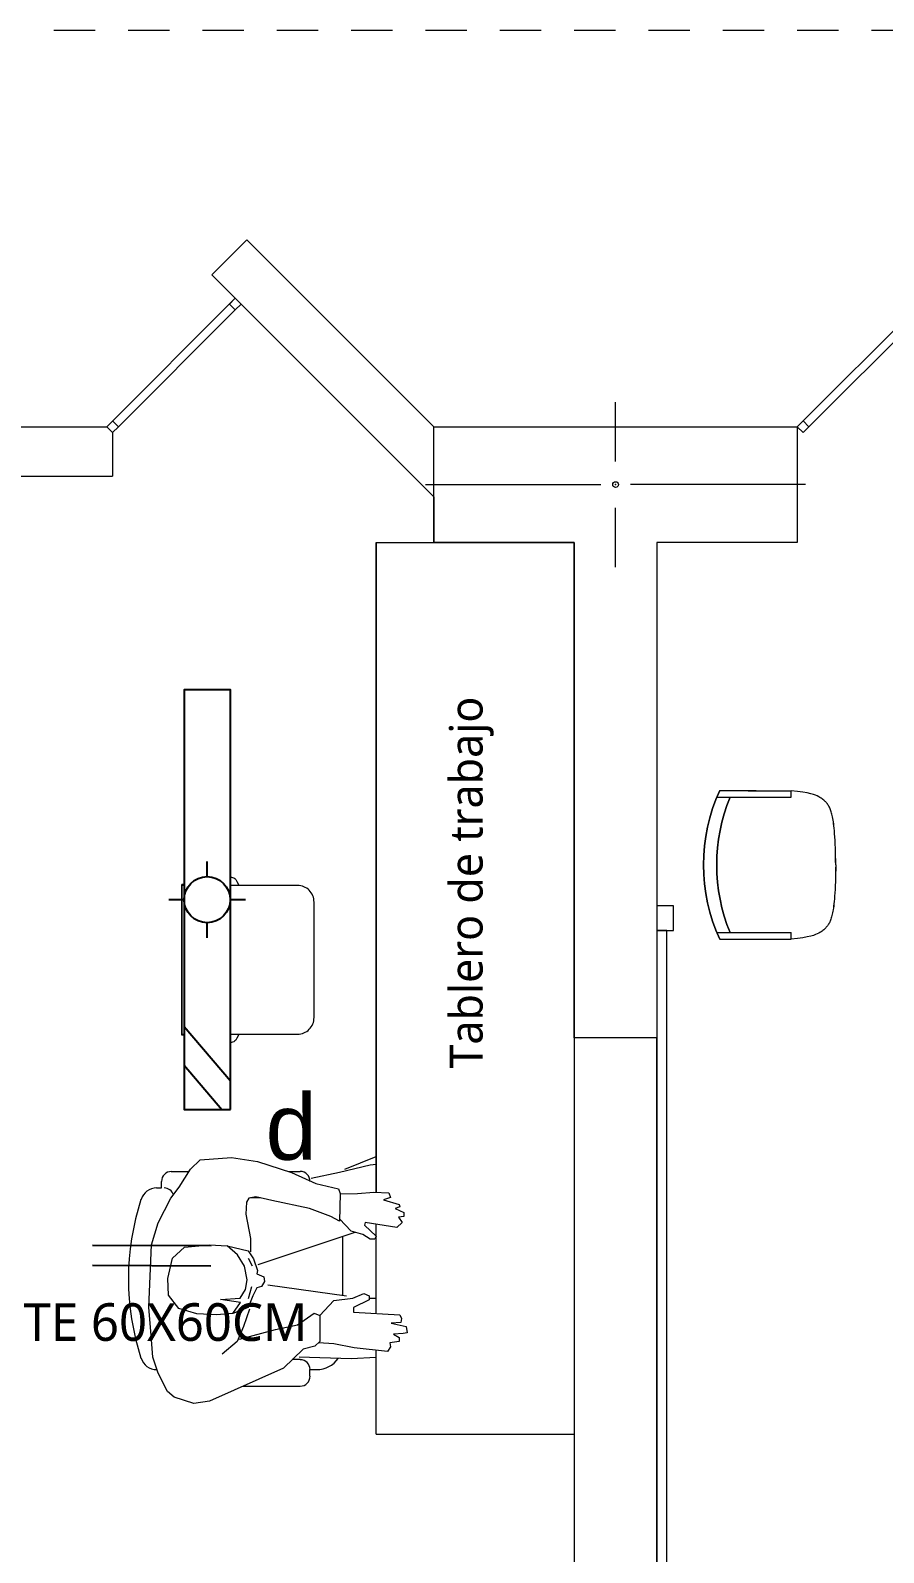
# Model space of a CAD drawing. Header units: metres. Extents: x -17 to 101, y 0 to 79.
# Drawn here: x 18.624 to 21.206, y 49.409 to 54.018 of the extents above; entities that cross this region are included whole.
import ezdxf

# ---------------------------------------------------------------- set-up
doc = ezdxf.new("R2010")
doc.units = ezdxf.units.M
doc.set_wipeout_variables(frame=1)
doc.linetypes.add('HIDDEN2', pattern=[0.1875, 0.125, -0.0625])
doc.layers.add('ALUMBRADO', color=1, linetype='Continuous', lineweight=30)
doc.layers.add('Cotas varias El', color=253, linetype='Continuous', lineweight=13)
doc.styles.add('Generales', font='trebuc.ttf', dxfattribs={"height": 0.1})
doc.styles.add('Santa Rosa 1 50', font='trebuc.ttf')
doc.styles.get("Standard").update_dxf_attribs({"font": 'arial.ttf'})

# ---------------------------------------------------------------- blocks, each defined once
blk = doc.blocks.new('ADOSADO')
at = {"color": 1, "lineweight": 25}
blk.add_wipeout([(-0.63, 0.015), (0.64, 0.015), (0.64, 0.155), (-0.63, 0.155)], dxfattribs=at).dxf.layer = 'ALUMBRADO'
at = {"layer": 'ALUMBRADO', "lineweight": 25}
for points in [[(0.005, 0.1548), (0.005, 0.2007)], [(-0.4959, 0.155), (-0.63, 0.0409)], [(-0.3794, 0.155), (-0.5438, 0.015)], [(-0.1107, 0.085), (-0.0648, 0.085)], [(0.0748, 0.085), (0.1207, 0.085)], [(0.005, -0.0307), (0.005, 0.0152)]]:
    blk.add_lwpolyline(points, dxfattribs=at)
at = {"layer": 'ALUMBRADO', "color": 1, "lineweight": 25}
blk.add_lwpolyline([(-0.63, 0.015), (0.64, 0.015), (0.64, 0.155), (-0.63, 0.155)], close=True, dxfattribs=at)
at = {"layer": 'ALUMBRADO', "lineweight": 25}
blk.add_circle((0.005, 0.085), 0.0698, dxfattribs=at)
blk = doc.blocks.new('A$C0C667B88')
for p, q in [((0.0404, 0.7453), (0.265, 0.7453)), ((0.0491, 0.7653), (0.1591, 0.7653)), ((0.135, 0.7655), (0.265, 0.7655)), ((0.16, 0.7655), (0.265, 0.7655)), ((0.265, 0.7655), (0.265, 0.7453)), ((0.0404, 0.3353), (0.265, 0.3353)), ((0.265, 0.3353), (0.265, 0.3155)), ((0.0491, 0.3153), (0.1591, 0.3153)), ((0.135, 0.3155), (0.265, 0.3155)), ((0.16, 0.3155), (0.265, 0.3155))]:
    blk.add_line(p, q)
for points in [[(0.4, 0.5403), (0.3999, 0.5534), (0.3997, 0.5663), (0.3994, 0.579), (0.399, 0.5913), (0.3985, 0.6032), (0.398, 0.6144), (0.3974, 0.6249), (0.3967, 0.6346), (0.396, 0.6433), (0.3953, 0.6512), (0.3946, 0.6584), (0.3938, 0.6648), (0.393, 0.6706), (0.3922, 0.6759), (0.3914, 0.6808), (0.3905, 0.6853), (0.3896, 0.6895), (0.3887, 0.6935), (0.3877, 0.6973), (0.3867, 0.7008), (0.3857, 0.7041), (0.3845, 0.7073), (0.3834, 0.7102), (0.3821, 0.713), (0.3808, 0.7156), (0.3794, 0.718), (0.378, 0.7203), (0.3765, 0.7226), (0.3749, 0.7247), (0.3732, 0.7268), (0.3715, 0.7288), (0.3697, 0.7307), (0.3678, 0.7327), (0.3658, 0.7346), (0.3637, 0.7366), (0.3613, 0.7385), (0.3587, 0.7405), (0.3557, 0.7426), (0.3524, 0.7447), (0.3486, 0.7468), (0.3444, 0.749), (0.3392, 0.7513), (0.3326, 0.7536), (0.3244, 0.7559), (0.3139, 0.7583), (0.3008, 0.7607), (0.2846, 0.7631), (0.265, 0.7655)], [(0.4, 0.5403), (0.3999, 0.5272), (0.3997, 0.5142), (0.3994, 0.5015), (0.399, 0.4892), (0.3985, 0.4774), (0.398, 0.4661), (0.3974, 0.4556), (0.3967, 0.446), (0.396, 0.4372), (0.3953, 0.4293), (0.3946, 0.4222), (0.3938, 0.4158), (0.393, 0.4099), (0.3922, 0.4046), (0.3914, 0.3998), (0.3905, 0.3952), (0.3896, 0.391), (0.3887, 0.387), (0.3877, 0.3832), (0.3867, 0.3797), (0.3857, 0.3764), (0.3845, 0.3733), (0.3834, 0.3703), (0.3821, 0.3676), (0.3808, 0.365), (0.3794, 0.3625), (0.378, 0.3602), (0.3765, 0.358), (0.3749, 0.3558), (0.3732, 0.3538), (0.3715, 0.3518), (0.3697, 0.3498), (0.3678, 0.3478), (0.3658, 0.3459), (0.3637, 0.344), (0.3613, 0.342), (0.3587, 0.34), (0.3557, 0.338), (0.3524, 0.3359), (0.3486, 0.3337), (0.3444, 0.3315), (0.3392, 0.3293), (0.3326, 0.327), (0.3244, 0.3247), (0.3139, 0.3223), (0.3008, 0.32), (0.2846, 0.3177), (0.265, 0.3155)]]:
    blk.add_lwpolyline(points)
for centre, start, end in [((0.5402, 0.5403), 155.3885, 204.6115), ((0.5802, 0.5403), 157.7008, 202.2992)]:
    blk.add_arc(centre, 0.5403, start, end)

msp = doc.modelspace()

# ---------------------------------------------------------------- linework, layer by layer
at = {"layer": 'ALUMBRADO', "color": 114, "lineweight": 25}
for points in [[(18.8118, 50.3405), (19.1707, 50.3389)], [(18.8114, 50.2791), (19.1703, 50.2774)]]:
    msp.add_lwpolyline(points, dxfattribs=at)
at = {"layer": 'Cotas varias El', "linetype": 'Continuous'}
for p, q in [((18.8549, 52.8181), (19.2438, 53.2071)), ((19.2438, 53.2071), (19.2262, 53.1894)), ((19.2262, 53.1894), (19.2438, 53.1717)), ((19.2438, 53.2071), (19.2615, 53.1894)), ((19.2438, 53.1717), (19.2615, 53.1894)), ((20.9449, 52.8181), (21.3338, 53.2071)), ((18.8903, 52.8181), (19.2438, 53.1717)), ((20.9802, 52.8181), (21.3338, 53.1717)), ((20.3949, 52.7131), (20.3949, 52.8931)), ((18.8903, 52.8181), (18.8726, 52.8358)), ((18.8726, 52.8005), (18.8903, 52.8181)), ((20.9449, 52.8181), (20.9449, 52.8181)), ((20.9626, 52.8005), (20.9449, 52.8181)), ((20.9802, 52.8181), (20.9626, 52.8358)), ((20.9626, 52.8005), (20.9802, 52.8181)), ((19.8199, 52.6431), (20.3499, 52.6431)), ((20.9699, 52.6431), (20.4399, 52.6431)), ((20.3949, 52.3931), (20.3949, 52.5731)), ((19.2088, 51.4322), (19.2093, 51.4356)), ((19.2093, 51.4356), (19.2106, 51.4398)), ((19.2106, 51.4398), (19.2125, 51.4436)), ((19.2125, 51.4436), (19.2149, 51.447)), ((19.2149, 51.447), (19.2178, 51.4499)), ((19.2178, 51.4499), (19.2211, 51.4521)), ((19.2211, 51.4521), (19.2247, 51.4536)), ((19.2247, 51.4536), (19.2284, 51.4544)), ((19.2284, 51.4544), (19.2322, 51.4544)), ((19.2322, 51.4544), (19.2359, 51.4536)), ((19.2359, 51.4536), (19.2395, 51.4521)), ((19.2395, 51.4521), (19.2428, 51.4499)), ((19.2428, 51.4499), (19.2457, 51.447)), ((19.2457, 51.447), (19.2481, 51.4436)), ((19.2481, 51.4436), (19.2491, 51.4417)), ((19.2491, 51.4417), (19.2538, 51.4322)), ((19.1004, 51.4322), (19.0824, 51.4322)), ((19.0824, 50.9762), (19.0824, 51.4322)), ((19.1648, 51.4322), (19.1004, 51.4322)), ((19.1004, 50.9762), (19.1004, 51.4322)), ((19.1648, 50.9762), (19.1648, 51.4322)), ((20.5699, 51.3681), (20.5199, 51.3681)), ((20.5199, 51.3681), (20.5199, 51.2931)), ((20.5699, 51.2931), (20.5699, 51.3681)), ((20.5499, 51.2931), (20.5199, 51.2931)), ((20.5199, 51.2931), (20.5199, 47.2431)), ((20.5199, 51.2931), (20.5699, 51.2931)), ((20.5499, 47.2431), (20.5499, 51.2931)), ((19.1004, 50.9762), (19.0824, 50.9762)), ((19.1648, 50.9762), (19.1004, 50.9762)), ((19.2093, 50.9727), (19.2088, 50.9762)), ((19.2106, 50.9686), (19.2093, 50.9727)), ((19.2538, 50.9762), (19.2491, 50.9667)), ((19.2125, 50.9647), (19.2106, 50.9686)), ((19.2149, 50.9613), (19.2125, 50.9647)), ((19.2178, 50.9585), (19.2149, 50.9613)), ((19.2211, 50.9563), (19.2178, 50.9585)), ((19.2247, 50.9548), (19.2211, 50.9563)), ((19.2284, 50.954), (19.2247, 50.9548)), ((19.2322, 50.954), (19.2284, 50.954)), ((19.2359, 50.9548), (19.2322, 50.954)), ((19.2395, 50.9563), (19.2359, 50.9548)), ((19.2428, 50.9585), (19.2395, 50.9563)), ((19.2457, 50.9613), (19.2428, 50.9585)), ((19.2481, 50.9647), (19.2457, 50.9613)), ((19.2491, 50.9667), (19.2481, 50.9647))]:
    msp.add_line(p, q, dxfattribs=at)
at = {"layer": 'Cotas varias El', "ltscale": 0.05}
for p, q in [((18.8549, 52.8181), (18.8726, 52.8005)), ((18.8549, 52.8181), (18.8726, 52.8005)), ((18.8726, 52.8005), (18.8726, 52.6681))]:
    msp.add_line(p, q, dxfattribs=at)
at = {"layer": 'Cotas varias El'}
for p, q in [((19.6699, 50.5008), (19.6699, 52.4681)), ((19.6699, 52.4681), (19.6699, 50.5008)), ((19.6699, 52.4681), (20.2699, 52.4681)), ((20.7102, 51.7165), (20.8202, 51.7165)), ((20.7961, 51.7163), (20.9261, 51.7163)), ((20.8211, 51.7163), (20.9261, 51.7163)), ((20.9261, 51.6965), (20.9261, 51.7163)), ((20.7015, 51.6965), (20.9261, 51.6965)), ((20.7015, 51.2865), (20.9261, 51.2865)), ((20.7102, 51.2665), (20.8202, 51.2665)), ((20.7961, 51.2663), (20.9261, 51.2663)), ((20.8211, 51.2663), (20.9261, 51.2663)), ((20.9261, 51.2663), (20.9261, 51.2865)), ((19.6699, 50.1334), (19.6699, 50.4034)), ((19.6699, 49.9681), (19.6699, 50.0219)), ((19.6699, 49.7681), (19.6699, 49.9681)), ((19.6699, 49.7681), (20.2699, 49.7681))]:
    msp.add_line(p, q, dxfattribs=at)
at = {"layer": 'Cotas varias El', "extrusion": (-0.03756, 0.00481, 0.999283)}
for p, q in [((19.1374, 50.5987, -0.02), (19.2327, 50.6058, -0.0165)), ((19.2327, 50.6058, -0.0165), (19.3113, 50.5939, -0.0135)), ((19.5756, 50.5702, -0.0034), (19.6699, 50.6089, -0.0001)), ((19.0503, 50.5634, -0.0231), (19.1046, 50.5634, -0.0211)), ((19.0737, 50.5153, -0.022), (19.1089, 50.5701, -0.021)), ((19.1089, 50.5701, -0.021), (19.1374, 50.5987, -0.02)), ((19.3113, 50.5939, -0.0135), (19.4137, 50.5606, -0.0095)), ((19.4049, 50.5635, -0.0098), (19.44, 50.5635, -0.0085)), ((19.4137, 50.5606, -0.0095), (19.4875, 50.5273, -0.0065)), ((19.5589, 50.5606, -0.004), (19.4732, 50.5416, -0.0071)), ((19.6518, 50.5821, -0.0006), (19.5589, 50.5606, -0.004)), ((19.6699, 50.5844, 0), (19.6518, 50.5821, -0.0006)), ((19.6699, 50.5008, 0.0004), (19.6699, 50.5934)), ((19.0058, 50.5134, -0.0246), (19.0203, 50.5134, -0.024)), ((19.0203, 50.5134, -0.024), (19.0203, 50.5334, -0.0241)), ((19.0493, 50.482, -0.0228), (19.0737, 50.5153, -0.022)), ((19.4875, 50.5273, -0.0065), (19.5565, 50.5106, -0.0039)), ((19.0106, 50.4082, -0.0239), (19.0493, 50.482, -0.0228)), ((19.2779, 50.4701, -0.0141), (19.2755, 50.4344, -0.0141)), ((19.2851, 50.482, -0.0139), (19.2779, 50.4701, -0.0141)), ((19.3065, 50.4868, -0.0131), (19.2851, 50.482, -0.0139)), ((19.3198, 50.4835, -0.0126), (19.2915, 50.4835, -0.0137)), ((19.3541, 50.4749, -0.0113), (19.3065, 50.4868, -0.0131)), ((19.4684, 50.4511, -0.0069), (19.3541, 50.4749, -0.0113)), ((19.5565, 50.5106, -0.0039), (19.5613, 50.4964, -0.0036)), ((19.5613, 50.4964, -0.0036), (19.5589, 50.413, -0.0033)), ((19.5613, 50.4958, -0.0036), (19.6137, 50.4964, -0.0016)), ((19.6137, 50.4964, -0.0016), (19.6637, 50.5011, 0.0002)), ((19.6637, 50.5011, 0.0002), (19.7089, 50.4988, 0.0019)), ((19.7137, 50.4845, 0.0022), (19.6923, 50.4773, 0.0014)), ((19.6923, 50.4773, 0.0014), (19.7399, 50.4631, 0.0033)), ((19.7089, 50.4988, 0.0019), (19.7137, 50.4845, 0.0022)), ((19.2755, 50.4344, -0.0141), (19.2898, 50.3606, -0.0132)), ((19.5327, 50.4273, -0.0044), (19.4684, 50.4511, -0.0069)), ((19.5589, 50.413, -0.0033), (19.5327, 50.4273, -0.0044)), ((19.5946, 50.3821, -0.0018), (19.5591, 50.4197, -0.0033)), ((19.7423, 50.4559, 0.0034), (19.728, 50.4512, 0.0029)), ((19.728, 50.4512, 0.0029), (19.7542, 50.4393, 0.0039)), ((19.7542, 50.4274, 0.004), (19.7375, 50.425, 0.0034)), ((19.7375, 50.425, 0.0034), (19.7494, 50.4083, 0.0039)), ((19.7399, 50.4631, 0.0033), (19.7423, 50.4559, 0.0034)), ((19.7542, 50.4393, 0.0039), (19.7542, 50.4274, 0.004)), ((18.9904, 50.3415, -0.0243), (19.0106, 50.4082, -0.0239)), ((19.3136, 50.282, -0.0119), (19.6065, 50.3797, -0.0014)), ((19.6303, 50.3726, -0.0004), (19.5946, 50.3821, -0.0018)), ((19.6375, 50.4083, -0.0003), (19.6351, 50.4011, -0.0004)), ((19.6351, 50.4011, -0.0004), (19.6708, 50.3678, 0.0011)), ((19.7327, 50.394, 0.0033), (19.6375, 50.4083, -0.0003)), ((19.6699, 50.1334, 0.0022), (19.6699, 50.4034, 0.0009)), ((19.7494, 50.4083, 0.0039), (19.7327, 50.394, 0.0033)), ((18.9822, 50.151, -0.0237), (18.9904, 50.3415, -0.0243)), ((19.0541, 50.301, -0.0217), (19.0898, 50.3344, -0.0206)), ((19.0898, 50.3344, -0.0206), (19.166, 50.3415, -0.0177)), ((19.166, 50.3415, -0.0177), (19.2197, 50.3381, -0.0157)), ((19.2502, 50.311, -0.0144), (19.2197, 50.3381, -0.0157)), ((19.2197, 50.3381, -0.0157), (19.2827, 50.3225, -0.0132)), ((19.2898, 50.3606, -0.0132), (19.2898, 50.3201, -0.013)), ((19.5699, 50.1883, -0.0018), (19.5699, 50.3675, -0.0027)), ((19.6518, 50.3583, 0.0005), (19.6303, 50.3726, -0.0004)), ((19.6661, 50.3583, 0.001), (19.6518, 50.3583, 0.0005)), ((19.6708, 50.3678, 0.0011), (19.6661, 50.3583, 0.001)), ((19.0398, 50.2391, -0.022), (19.0541, 50.301, -0.0217)), ((19.2722, 50.2768, -0.0134), (19.2502, 50.311, -0.0144)), ((19.2827, 50.3225, -0.0132), (19.2994, 50.2987, -0.0125)), ((19.2959, 50.2761, -0.0125), (19.2842, 50.2995, -0.0131)), ((19.2994, 50.2987, -0.0125), (19.3113, 50.263, -0.0119)), ((19.0422, 50.1891, -0.0216), (19.0398, 50.2391, -0.022)), ((19.2795, 50.2353, -0.0129), (19.2722, 50.2768, -0.0134)), ((19.2747, 50.2059, -0.013), (19.2795, 50.2353, -0.0129)), ((19.3113, 50.263, -0.0119), (19.3089, 50.2535, -0.0119)), ((19.3089, 50.2535, -0.0119), (19.3303, 50.2439, -0.0111)), ((19.3303, 50.2439, -0.0111), (19.3327, 50.2297, -0.0109)), ((19.0731, 50.1487, -0.0203), (19.0422, 50.1891, -0.0216)), ((19.2588, 50.1792, -0.0135), (19.2747, 50.2059, -0.013)), ((19.2842, 50.1783, -0.0125), (19.294, 50.2155, -0.0123)), ((19.3089, 50.2106, -0.0117), (19.297, 50.1868, -0.0121)), ((19.3232, 50.2154, -0.0112), (19.3089, 50.2106, -0.0117)), ((19.3327, 50.2297, -0.0109), (19.3232, 50.2154, -0.0112)), ((19.3422, 50.2201, -0.0105), (19.5803, 50.1869, -0.0014)), ((19.5994, 50.1797, -0.0007), (19.6327, 50.194, 0.0005)), ((19.6327, 50.194, 0.0005), (19.6494, 50.1869, 0.0012)), ((18.988, 50.0796, -0.0232), (18.9822, 50.151, -0.0237)), ((19.1279, 50.132, -0.0182), (19.0731, 50.1487, -0.0203)), ((19.1995, 50.1752, -0.0157), (19.2588, 50.1792, -0.0135)), ((19.26, 50.1669, -0.0134), (19.1995, 50.1752, -0.0157)), ((19.2366, 50.1334, -0.0141), (19.26, 50.1669, -0.0134)), ((19.2827, 50.1511, -0.0124), (19.2366, 50.1334, -0.0141)), ((19.2874, 50.1463, -0.0122), (19.2684, 50.0939, -0.0127)), ((19.297, 50.1868, -0.0121), (19.2827, 50.1511, -0.0124)), ((19.4994, 50.1273, -0.0042), (19.5422, 50.1726, -0.0028)), ((19.5422, 50.1726, -0.0028), (19.5994, 50.1797, -0.0007)), ((19.6494, 50.175, 0.0012), (19.6018, 50.1511, -0.0004)), ((19.6018, 50.1511, -0.0004), (19.6018, 50.1369, -0.0004)), ((19.6494, 50.1869, 0.0012), (19.6494, 50.175, 0.0012)), ((19.6518, 50.1797, 0.0013), (19.6699, 50.1792, 0.002)), ((19.1874, 50.1296, -0.0159), (19.1279, 50.132, -0.0182)), ((19.2366, 50.1334, -0.0141), (19.1874, 50.1296, -0.0159)), ((19.366, 50.0844, -0.009), (19.4327, 50.0987, -0.0065)), ((19.4327, 50.0987, -0.0065), (19.4827, 50.1345, -0.0048)), ((19.4827, 50.1345, -0.0048), (19.4994, 50.1273, -0.0042)), ((19.4994, 50.1273, -0.0042), (19.4994, 50.0487, -0.0038)), ((19.6018, 50.1369, -0.0004), (19.7423, 50.1297, 0.005)), ((19.7446, 50.1059, 0.0052), (19.7161, 50.1035, 0.0041)), ((19.7161, 50.1035, 0.0041), (19.7613, 50.094, 0.0058)), ((19.7423, 50.1297, 0.005), (19.747, 50.1178, 0.0052)), ((19.747, 50.1178, 0.0052), (19.7446, 50.1059, 0.0052)), ((18.9946, 50.001, -0.0225), (18.988, 50.0796, -0.0232)), ((19.2684, 50.0939, -0.0127), (19.2493, 50.0487, -0.0132)), ((19.2565, 50.0558, -0.013), (19.366, 50.0844, -0.009)), ((19.7518, 50.0726, 0.0056), (19.7232, 50.0702, 0.0045)), ((19.7232, 50.0702, 0.0045), (19.7399, 50.0607, 0.0052)), ((19.7399, 50.0607, 0.0052), (19.7399, 50.0488, 0.0053)), ((19.7637, 50.075, 0.006), (19.7518, 50.0726, 0.0056)), ((19.7613, 50.094, 0.0058), (19.7637, 50.075, 0.006)), ((19.2493, 50.0487, -0.0132), (19.2041, 50.0106, -0.0147)), ((19.4494, 50.0249, -0.0056), (19.3898, 49.9678, -0.0075)), ((19.4851, 50.0345, -0.0043), (19.4494, 50.0249, -0.0056)), ((19.4994, 50.0487, -0.0038), (19.4851, 50.0345, -0.0043)), ((19.5422, 50.0416, -0.0021), (19.4955, 50.0449, -0.0039)), ((19.6042, 50.0297, 0.0002), (19.5422, 50.0416, -0.0021)), ((19.7042, 50.0178, 0.0041), (19.6042, 50.0297, 0.0002)), ((19.6699, 49.9434, 0.0031), (19.6699, 50.0219, 0.0028)), ((19.7137, 50.0321, 0.0043), (19.7042, 50.0178, 0.0041)), ((19.7399, 50.0488, 0.0053), (19.7113, 50.044, 0.0042)), ((19.7113, 50.044, 0.0042), (19.7137, 50.0321, 0.0043)), ((19.0108, 49.9527, -0.0217), (18.9946, 50.001, -0.0225)), ((19.0058, 49.9634, -0.0219), (19.0072, 49.9634, -0.0219)), ((19.3898, 49.9678, -0.0075), (19.166, 49.8677, -0.0154)), ((19.44, 49.9935, -0.0058), (19.4166, 49.9935, -0.0066)), ((19.5946, 49.9964, 0), (19.4375, 50.0011, -0.0059)), ((19.47, 49.9635, -0.0045), (19.49, 49.9635, -0.0037)), ((19.47, 49.9435, -0.0044), (19.47, 49.9635, -0.0045)), ((19.6699, 50.0004, 0.0029), (19.5946, 49.9964, 0)), ((19.0393, 49.8971, -0.0203), (19.0108, 49.9527, -0.0217)), ((19.2683, 49.9135, -0.0118), (19.44, 49.9135, -0.0054)), ((19.0595, 49.8803, -0.0195), (19.0393, 49.8971, -0.0203)), ((19.1184, 49.8606, -0.0172), (19.0595, 49.8803, -0.0195)), ((19.166, 49.8677, -0.0154), (19.1184, 49.8606, -0.0172))]:
    msp.add_line(p, q, dxfattribs=at)
at = {"layer": 'Cotas varias El', "linetype": 'HIDDEN2'}
msp.add_lwpolyline([(34.7949, 52.8181), (34.7949, 54.0181), (5.9949, 54.0181), (5.9949, 52.8181)], dxfattribs=at)
at = {"layer": 'Cotas varias El', "ltscale": 0.05}
for points in [[(19.2792, 53.3838), (19.1731, 53.2778)], [(19.8449, 52.8181), (19.2792, 53.3838)], [(19.1731, 53.2778), (19.8449, 52.606)], [(18.5149, 52.8181), (18.8549, 52.8181)], [(18.4527, 52.6681), (18.8726, 52.6681)]]:
    msp.add_lwpolyline(points, dxfattribs=at)
at = {"layer": 'Cotas varias El', "linetype": 'Continuous'}
msp.add_lwpolyline([(20.5199, 50.9681), (20.2699, 50.9681), (20.2699, 52.4681), (19.8449, 52.4681), (19.8449, 52.8181), (20.9449, 52.8181), (20.9449, 52.4681), (20.5199, 52.4681)], close=True, dxfattribs=at)
at = {"layer": 'Cotas varias El'}
for points in [[(20.9449, 52.8181), (20.9449, 52.4681), (20.5199, 52.4681), (20.5199, 50.9681)], [(19.8449, 52.606), (19.8449, 52.4681), (20.2699, 52.4681), (20.2699, 50.9681)], [(21.0611, 51.4915), (21.0611, 51.5046), (21.0609, 51.5176), (21.0606, 51.5303), (21.0602, 51.5426), (21.0597, 51.5544), (21.0591, 51.5657), (21.0585, 51.5762), (21.0579, 51.5859), (21.0572, 51.5946), (21.0565, 51.6025), (21.0557, 51.6096), (21.055, 51.6161), (21.0542, 51.6219), (21.0533, 51.6272), (21.0525, 51.632), (21.0516, 51.6366), (21.0507, 51.6408), (21.0498, 51.6448), (21.0489, 51.6486), (21.0478, 51.6521), (21.0468, 51.6554), (21.0457, 51.6586), (21.0445, 51.6615), (21.0433, 51.6643), (21.042, 51.6668), (21.0406, 51.6693), (21.0391, 51.6716), (21.0376, 51.6738), (21.036, 51.676), (21.0344, 51.678), (21.0326, 51.68), (21.0308, 51.682), (21.029, 51.684), (21.027, 51.6859), (21.0248, 51.6879), (21.0225, 51.6898), (21.0198, 51.6918), (21.0169, 51.6939), (21.0135, 51.6959), (21.0098, 51.6981), (21.0055, 51.7003), (21.0003, 51.7025), (20.9938, 51.7048), (20.9855, 51.7071), (20.975, 51.7095), (20.9619, 51.7118), (20.9458, 51.7141), (20.9261, 51.7163)], [(21.0611, 51.4915), (21.0611, 51.4785), (21.0609, 51.4655), (21.0606, 51.4528), (21.0602, 51.4405), (21.0597, 51.4287), (21.0591, 51.4174), (21.0585, 51.4069), (21.0579, 51.3972), (21.0572, 51.3885), (21.0565, 51.3806), (21.0557, 51.3735), (21.055, 51.367), (21.0542, 51.3612), (21.0533, 51.3559), (21.0525, 51.351), (21.0516, 51.3465), (21.0507, 51.3423), (21.0498, 51.3383), (21.0489, 51.3345), (21.0478, 51.331), (21.0468, 51.3277), (21.0457, 51.3245), (21.0445, 51.3216), (21.0433, 51.3188), (21.042, 51.3162), (21.0406, 51.3138), (21.0391, 51.3115), (21.0376, 51.3092), (21.036, 51.3071), (21.0344, 51.3051), (21.0326, 51.3031), (21.0308, 51.3011), (21.029, 51.2991), (21.027, 51.2972), (21.0248, 51.2952), (21.0225, 51.2933), (21.0198, 51.2913), (21.0169, 51.2892), (21.0135, 51.2872), (21.0098, 51.285), (21.0055, 51.2828), (21.0003, 51.2806), (20.9938, 51.2782), (20.9855, 51.2759), (20.975, 51.2735), (20.9619, 51.2711), (20.9458, 51.2687), (20.9261, 51.2663)]]:
    msp.add_lwpolyline(points, dxfattribs=at)
at = {"layer": 'Cotas varias El', "linetype": 'Continuous'}
msp.add_lwpolyline([(19.0824, 50.9792), (19.4324, 50.9792, 0.414214), (19.4824, 51.0292), (19.4824, 51.3792, 0.414214), (19.4324, 51.4292), (19.0824, 51.4292), (19.0824, 50.9792)], format="xyb", dxfattribs=at)
at = {"layer": 'Cotas varias El', "ltscale": 0.05}
msp.add_lwpolyline([(20.2699, 50.9681), (20.2699, 47.9681), (20.5199, 47.9681), (20.5199, 50.9681)], close=True, dxfattribs=at)
at = {"layer": 'Cotas varias El', "linetype": 'Continuous'}
msp.add_circle((20.3949, 52.6431), 0.00871, dxfattribs=at)
at = {"layer": 'Cotas varias El'}
for centre, start, end in [((21.2014, 51.4915), 155.3885, 204.6115), ((21.2414, 51.4915), 157.7008, 202.2992)]:
    msp.add_arc(centre, 0.5403, start, end, dxfattribs=at)
at = {"layer": 'Cotas varias El', "extrusion": (-0.03756, 0.00481, 0.999283)}
for centre, radius, start, end in [((-52.5438, 12.4675, -0.4955), 0.03, 187.3028, 277.3028), ((-52.5934, 12.8544, -0.4955), 0.03, 97.3028, 187.3028), ((-52.4688, 12.4323, -0.4955), 0.05, 187.3028, 259.3826), ((-52.4914, 12.4519, -0.4955), 0.03, 114.4792, 187.3028), ((-52.334, 13.151, -0.4955), 0.7813, 259.3826, 295.223), ((-52.0224, 12.4895, -0.4955), 0.05, 295.223, 7.3028), ((-52.028, 12.9268, -0.4955), 0.03, 97.3028, 187.3028), ((-52.1137, 12.9663, -0.4955), 0.08, 7.3028, 62.253), ((-52.0082, 12.9294, -0.4955), 0.03, 7.3028, 97.3028)]:
    msp.add_arc(centre, radius, start, end, dxfattribs=at)
at = {"layer": 'Cotas varias El', "linetype": 'Continuous'}
msp.add_point((20.3949, 52.6431), dxfattribs=at)

# ---------------------------------------------------------------- block references
at = {"layer": 'Cotas varias El', "xscale": -1, "rotation": 180}
msp.add_blockref('A$C0C667B88', (20.6611, 52.0318), dxfattribs=at)

# ---------------------------------------------------------------- texts
at = {"layer": 'ALUMBRADO', "color": 102, "lineweight": 25}
msp.add_text('d', height=0.2, rotation=0.0215, dxfattribs=at).set_placement((19.3354, 50.5987, 6632.0928))
at = {"layer": 'Cotas varias El', "insert": (19.8925, 52.001), "char_height": 0.1, "attachment_point": 3, "rotation": 90, "style": 'Generales'}
msp.add_mtext_dynamic_manual_height_columns('Tablero de trabajo', width=1.467529, gutter_width=1, heights=[0], dxfattribs=at)
at = {"layer": 'Cotas varias El', "insert": (14.317, 50.6977), "char_height": 0.209, "attachment_point": 1, "style": 'Santa Rosa 1 50'}
msp.add_mtext_dynamic_manual_height_columns('\\pi2.59579;{\\fSwis721 Ex BT|b1|i0|c0|p34;\\H0.76555x;\\LMODULO DE\\P\\pi2.40696;CONECTIVIDAD\\H1.30625x;\\P\\pi1.78408;\\fTrebuchet MS|b0|i0|c0|p34;\\H0.54545x;\\lPISO PORCELANATO ANTIDESLIZANTE 60X60CM\\H1.1917x;\\P\\pi0;\\P\\pi3.01634;\\H0.66248x;Area:30.46 m²}', width=6.822621, gutter_width=1, heights=[0], dxfattribs=at)

# ---------------------------------------------------------------- next in the draw order: block references
at = {"layer": 'ALUMBRADO', "lineweight": 25, "rotation": 90}
msp.add_blockref('ADOSADO', (19.244, 51.3812), dxfattribs=at)

doc.saveas('drawing.dxf')
